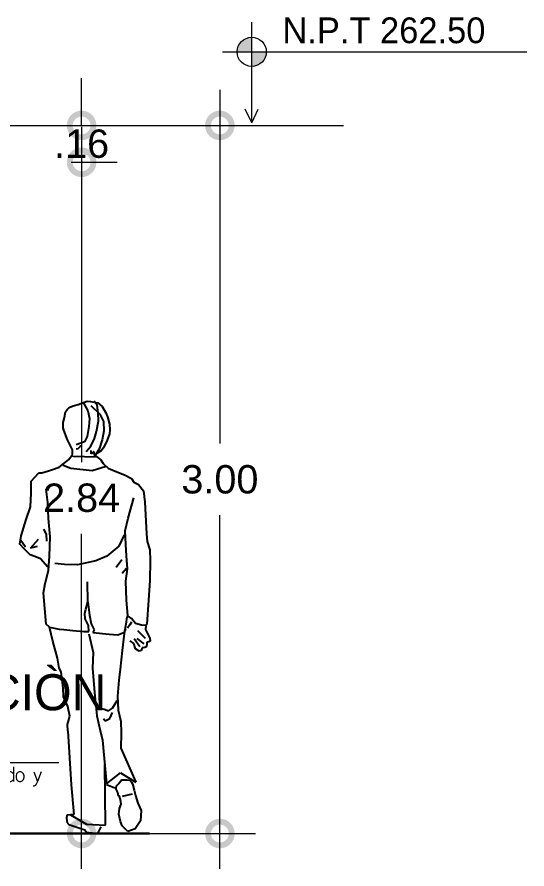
# Model space of a CAD drawing. Header units: millimetres. Extents: x 8.3 to 26.8, y 5.8 to 17.5.
# Drawn here: x 12.59 to 14.748, y 7.008 to 10.613 of the extents above; entities that cross this region are included whole.
import ezdxf

# ---------------------------------------------------------------- set-up
doc = ezdxf.new("R2010")
doc.units = ezdxf.units.MM
doc.linetypes.add('ACAD-TOPOGRAFIA FINAL AMBO 005$0$DASHED2', pattern=[0.375, 0.25, -0.125])
doc.linetypes.add('ACAD_ISO03W100', pattern=[30, 12, -18])
doc.layers.get('Defpoints').update_dxf_attribs({"color": 6, "lineweight": 5})
for name, color, linetype, lineweight in [('0_COTAS 1', 1, 'Continuous', 15), ('A-AREA-IDEN', 2, 'Continuous', 9), ('Ale-Texto', 3, 'Continuous', 5), ('G-ANNO-DIMS', 111, 'Continuous', 9), ('G-ANNO-TEXT', 231, 'Continuous', 9), ('LPROYECCION', 7, 'ACAD_ISO03W100', 5)]:
    doc.layers.add(name, color=color, linetype=linetype, lineweight=lineweight)
doc.styles.add('Agency FB_1', font='', dxfattribs={"height": 249.9999999999997})
doc.styles.add('Agency FB_5', font='', dxfattribs={"height": 0.004})
doc.styles.get("Standard").update_dxf_attribs({"font": 'arial.ttf'})
doc.styles.add('TJ Eléctricas', font='swisse.ttf')
doc.styles.get('Agency FB_1').set_extended_font_data('Agency FB')
doc.styles.get('Agency FB_5').set_extended_font_data('Agency FB')
doc.dimstyles.new('STYLE MIGUEL', dxfattribs={"dimtxt": 0.12, "dimasz": 0.2, "dimexe": 0.15, "dimexo": 0.15, "dimgap": 0.09, "dimtad": 1, "dimtih": 1, "dimtoh": 1, "dimzin": 4, "dimdsep": 46, "dimtxsty": 'TJ Eléctricas', "dimblk": 'DOTSMALL', "dimcen": 0.09, "dimdle": 0.15, "dimclrd": 7, "dimclre": 7, "dimclrt": 7, "dimadec": 0, "dimazin": 0, "dimtfac": 1, "dimtix": 1, "dimtofl": 0, "dimtmove": 2, "dimatfit": 1, "dimfxl": 1, "dimtolj": 1, "dimtzin": 0, "dimlwd": 9, "dimlwe": 15, "dimarcsym": 0})

# ---------------------------------------------------------------- blocks, each defined once
blk = doc.blocks.new('A$C40953E32')
for p, q in [((0.2023028001457536, 1.796106443208024), (0.2089916972760015, 1.802348531852624)), ((0.2089916972760015, 1.802348531852624), (0.2250863982559377, 1.809400749378422)), ((0.2250863982559377, 1.809400749378422), (0.2471151506303428, 1.81523521114866)), ((0.2471151506303428, 1.81523521114866), (0.28521367023205, 1.829654807379714)), ((0.2668685345171156, 1.826289768478048), (0.2874197984882389, 1.788290983886886)), ((0.28521367023205, 1.829654807379714), (0.2990491042584917, 1.827470341684125)), ((0.2990491042584917, 1.827470341684125), (0.3297929301107292, 1.822713301531072)), ((0.3001850802131329, 1.81149845579188), (0.339120661510476, 1.77445584063307)), ((0.3269016325091467, 1.811933015480679), (0.3143533398560265, 1.829252596145502)), ((0.3313670277188319, 1.779805875209238), (0.3269016325091467, 1.811933015480679)), ((0.3297929301107292, 1.822713301531072), (0.3484515187159456, 1.806807384678235)), ((0.3484515187159456, 1.806807384678235), (0.3642152477549168, 1.780340169908579)), ((0.189094271899874, 1.759748997394608), (0.1939617329574599, 1.783704191106056)), ((0.1939617329574599, 1.783704191106056), (0.2023028001457536, 1.796106443208024)), ((0.2874197984882389, 1.788290983886886), (0.294965275426609, 1.755337758586421)), ((0.3325974684301816, 1.744559471597829), (0.3313670277188319, 1.779805875209238)), ((0.339120661510476, 1.77445584063307), (0.3534262748723371, 1.743364941305728)), ((0.3642152477549168, 1.780340169908579), (0.3706354346326286, 1.762701866099639)), ((0.1827847966993179, 1.716713340344933), (0.1839543932387819, 1.739075063722105)), ((0.1839543932387819, 1.739075063722105), (0.189094271899874, 1.759748997394608)), ((0.294965275426609, 1.755337758586421), (0.2915720315802694, 1.721549470652121)), ((0.3249740644281811, 1.701502442760179), (0.3325974684301816, 1.744559471597829)), ((0.3534262748723371, 1.743364941305728), (0.3555967834819018, 1.704190999148638)), ((0.3706354346326286, 1.762701866099639), (0.3796746468947312, 1.732182444021123)), ((0.3796746468947312, 1.732182444021123), (0.3807305513376278, 1.707666458954835)), ((0.1869011193720986, 1.706047037163733), (0.1827847966993179, 1.716713340344933)), ((0.2013456493557904, 1.666415600627009), (0.1869011193720986, 1.706047037163733)), ((0.2915720315802694, 1.721549470652121), (0.2845913441203418, 1.679379080242755)), ((0.3162645519768095, 1.671351465944741), (0.3249740644281811, 1.701502442760179)), ((0.3555967834819018, 1.704190999148638), (0.3485662285167024, 1.665086442609305)), ((0.3807305513376278, 1.707666458954835), (0.3794719056816049, 1.690779438917009)), ((0.2147005089254481, 1.639909204246069), (0.2013456493557904, 1.666415600627009)), ((0.2845913441203418, 1.679379080242755), (0.2735672815700507, 1.656857068455779)), ((0.2999260744969749, 1.638885939030383), (0.3162645519768095, 1.671351465944741)), ((0.3485662285167024, 1.665086442609305), (0.335393319917447, 1.626539115460152)), ((0.3691653609312961, 1.664545314753265), (0.3543598003864794, 1.632104721591543)), ((0.3794719056816049, 1.690779438917009), (0.3691653609312961, 1.664545314753265)), ((0.2226393648795302, 1.623171786724059), (0.2147005089254481, 1.639909204246069)), ((0.2229635036637969, 1.603243866568835), (0.2226393648795302, 1.623171786724059)), ((0.2387696855060888, 1.62803412291412), (0.24640933642854, 1.629691708612317)), ((0.2735672815700507, 1.656857068455779), (0.2391666264864654, 1.644030942559)), ((0.24640933642854, 1.629691708612317), (0.25762218310593, 1.640607349319876)), ((0.25762218310593, 1.640607349319876), (0.2575723156006582, 1.64367318318991)), ((0.281014877173364, 1.61645468464914), (0.2999260744969749, 1.638885939030383)), ((0.335393319917447, 1.626539115460152), (0.317447124244687, 1.59864740559821)), ((0.3543598003864794, 1.632104721591543), (0.3438288518624475, 1.619666849842953)), ((0.2079727209565405, 1.582190656352957), (0.2229635036637969, 1.603243866568835)), ((0.2277510385959491, 1.591712296747327), (0.2292091542730592, 1.596335981305015)), ((0.2292091542730592, 1.596335981305015), (0.3197118068383347, 1.594084274439781)), ((0.3026395646380688, 1.606730303041645), (0.3024151608643457, 1.6205265554568)), ((0.3125634162666522, 1.616091655026213), (0.3026395646380688, 1.606730303041645)), ((0.317447124244687, 1.59864740559821), (0.3125634162666522, 1.616091655026213)), ((0.3225781706872812, 1.60639747742519), (0.3165462379577555, 1.600166074674577)), ((0.3165462379577555, 1.600166074674577), (0.3313965411403199, 1.589455319628256)), ((0.3438288518624475, 1.619666849842953), (0.3225781706872812, 1.60639747742519)), ((0.3313965411403199, 1.589455319628256), (0.3429192787433291, 1.581318992714887)), ((0.1664399222217217, 1.549972467903158), (0.1867861551452954, 1.564979497530864)), ((0.183163091885083, 1.558787276391536), (0.2162357156948911, 1.545525318675723)), ((0.1867861551452954, 1.564979497530864), (0.2079727209565405, 1.582190656352957)), ((0.3061953867286373, 1.536255305642137), (0.3648182374870306, 1.554732524822202)), ((0.3429192787433291, 1.581318992714887), (0.3532420704140886, 1.566153673739179)), ((0.3532420704140886, 1.566153673739179), (0.3741510937542998, 1.54656057826221)), ((0.0477949501379094, 1.491309708601916), (0.0800946276160026, 1.525568175871637)), ((0.0800946276160026, 1.525568175871637), (0.0932196677717858, 1.526657846285669)), ((0.0932196677717858, 1.526657846285669), (0.1213587160982872, 1.533905971867894)), ((0.1213587160982872, 1.533905971867894), (0.1389970199072286, 1.540326158745608)), ((0.1389970199072286, 1.540326158745608), (0.1664399222217217, 1.549972467903158)), ((0.2162357156948911, 1.545525318675723), (0.3061953867286373, 1.536255305642137)), ((0.3741510937542998, 1.54656057826221), (0.4035009192933519, 1.533238067147138)), ((0.4035009192933519, 1.533238067147138), (0.4423064161873658, 1.517659851043231)), ((0.4423064161873658, 1.517659851043231), (0.4723381398797724, 1.502815108887129)), ((0.0486177639748968, 1.440723449746348), (0.0477949501379094, 1.491309708601916)), ((0.4723381398797724, 1.502815108887129), (0.481809912768874, 1.486102625117756)), ((0.481809912768874, 1.486102625117756), (0.5018981213339, 1.476572297891199)), ((0.1189292017725645, 1.400467397263488), (0.1112180207842437, 1.457074902954594)), ((0.5018981213339, 1.476572297891199), (0.5237970800776015, 1.449985829998513)), ((0.5237970800776015, 1.449985829998513), (0.5285224987076323, 1.401872555976179)), ((0.0456341460647201, 1.38175152645105), (0.0486177639748968, 1.440723449746348)), ((0.4590804710601866, 1.334810175149184), (0.4828820641322196, 1.420187196912015)), ((0.0265682213577687, 1.328432259341901), (0.0456341460647201, 1.38175152645105)), ((0.1209022394228434, 1.333033299981379), (0.1189292017725645, 1.400467397263488)), ((0.5285224987076323, 1.401872555976179), (0.531574375491644, 1.348913047297921)), ((0.4461711478459396, 1.280057726115562), (0.4590804710601866, 1.334810175149184)), ((0.531574375491644, 1.348913047297921), (0.5359616982513842, 1.267718317247279)), ((0.0055581908767746, 1.259967191369531), (0.0265682213577687, 1.328432259341901)), ((0.1282912806886962, 1.25583022384034), (0.1209022394228434, 1.333033299981379)), ((0.1008321314537524, 1.287583357822241), (0.1112546581350555, 1.266286371106465)), ((0.1112546581350555, 1.266286371106465), (0.1132755642288048, 1.236309930559478)), ((0.441846668319883, 1.263120838572465), (0.4194068724927665, 1.215222845332729)), ((0.4486372995224741, 1.222707768871839), (0.4461711478459396, 1.280057726115562)), ((0.5359616982513842, 1.267718317247279), (0.5395618268207603, 1.234919964716468)), ((-5.526672e-10, 1.224610366853591), (0.0055581908767746, 1.259967191369531)), ((0.0247403882873449, 1.211870018881333), (0.001208777598082, 1.244563220761451)), ((0.0454107599951854, 1.206949128353814), (0.0794017891426098, 1.244958889611589)), ((0.1256852310327225, 1.17364555838621), (0.1282912806886962, 1.25583022384034)), ((0.5395618268207603, 1.234919964716468), (0.5508550357825222, 1.200494375880245)), ((0.0194152874638141, 1.202583468154673), (-5.526672e-10, 1.224610366853591)), ((0.044340898466265, 1.178455737236573), (0.0194152874638141, 1.202583468154673)), ((0.0728928439209646, 1.214186568042052), (0.0454107599951854, 1.206949128353814)), ((0.4194068724927665, 1.215222845332729), (0.3688368605576464, 1.17300058835629)), ((0.4516143750485782, 1.174347010998632), (0.4486372995224741, 1.222707768871839)), ((0.5508550357825222, 1.200494375880245), (0.5515888005029517, 1.155382820364024)), ((0.0637222751252971, 1.171980557986063), (0.044340898466265, 1.178455737236573)), ((0.0875368439257436, 1.16229179602519), (0.0637222751252971, 1.171980557986063)), ((0.1181116945359921, 1.127522695678526), (0.0875368439257436, 1.16229179602519)), ((0.1214161800384002, 1.112900358234348), (0.1256852310327225, 1.17364555838621)), ((0.3216156406037438, 1.153832638804368), (0.2436862144442262, 1.137231848069762)), ((0.3688368605576464, 1.17300058835629), (0.3216156406037438, 1.153832638804368)), ((0.4319357924197132, 1.158693702864192), (0.4070567777304977, 1.126089259328006)), ((0.4555671381195197, 1.119868833244006), (0.4516143750485782, 1.174347010998632)), ((0.5515888005029517, 1.155382820364024), (0.5499085708865437, 1.070146568898509)), ((0.1891225495377053, 1.138534800204593), (0.1485456294626131, 1.141817623146401)), ((0.2436862144442262, 1.137231848069762), (0.1891225495377053, 1.138534800204593)), ((0.4518300919901144, 1.120684232379042), (0.4328832750198793, 1.100442859333538)), ((0.4487503010340568, 1.06762498869024), (0.4555671381195197, 1.119868833244006)), ((0.106984625783122, 1.057466011047368), (0.1214161800384002, 1.112900358234348)), ((0.1006110352186447, 1.018372140402023), (0.106984625783122, 1.057466011047368)), ((0.2876431482111954, 0.9800146150841587), (0.2862611059222306, 1.064982010910827)), ((0.4509334945994095, 0.9872705915272717), (0.4487503010340568, 1.06762498869024)), ((0.5499085708865437, 1.070146568898509), (0.5444663613880963, 0.9872586335030483)), ((0.1119777733080767, 0.8851579695713404), (0.1006110352186447, 1.018372140402023)), ((0.2795906001605459, 0.9498743241627071), (0.2876431482111954, 0.9800146150841587)), ((0.2876431482111954, 0.9800146150841587), (0.2946973647987949, 0.9233964234990651)), ((0.4572506752745423, 0.9220976148741474), (0.4509334945994095, 0.9872705915272717)), ((0.5444663613880963, 0.9872586335030483), (0.5375714518526884, 0.8859471991700825)), ((0.275291054387127, 0.9314045196845924), (0.2795906001605459, 0.9498743241627071)), ((0.2765516991049477, 0.9077680491172618), (0.275291054387127, 0.9314045196845924)), ((0.2907967590675504, 0.8803999480606755), (0.2765516991049477, 0.9077680491172618)), ((0.2946973647987949, 0.9233964234990651), (0.3020737211088615, 0.887373802363905)), ((0.452737411621385, 0.916767098410466), (0.4479803714683311, 0.8860232725582267)), ((0.4581764953141097, 0.9190460288627622), (0.452737411621385, 0.916767098410466)), ((0.4721223502450798, 0.910072931026383), (0.4581764953141097, 0.9190460288627622)), ((0.4899904734678949, 0.8888970511091236), (0.4721223502450798, 0.910072931026383)), ((0.1259734957443186, 0.873119037864926), (0.1119777733080767, 0.8851579695713404)), ((0.1400745142175683, 0.8142059596797125), (0.1259734957443186, 0.873119037864926)), ((0.1259734957443186, 0.873119037864926), (0.1659789385705821, 0.864569813823358)), ((0.2918775972630829, 0.8543510460593694), (0.2907967590675504, 0.8803999480606755)), ((0.3020737211088615, 0.887373802363905), (0.3147466825251612, 0.862389637023995)), ((0.4479803714683311, 0.8860232725582267), (0.4409640643617792, 0.8460427634845991)), ((0.4649065731174407, 0.8823557574328933), (0.4550575227467651, 0.8683956546432728)), ((0.4723716877714388, 0.8947437616762105), (0.4649065731174407, 0.8823557574328933)), ((0.51464181319135, 0.8816314064762135), (0.4899904734678949, 0.8888970511091236)), ((0.530871868828454, 0.8803620749262051), (0.51464181319135, 0.8816314064762135)), ((0.5375714518526884, 0.8859471991700825), (0.530871868828454, 0.8803620749262051)), ((0.5330866839168298, 0.8788647776378105), (0.5318137904021594, 0.86285371013428)), ((0.1659789385705821, 0.864569813823358), (0.185931792478442, 0.8633610356726087)), ((0.185931792478442, 0.8633610356726087), (0.2243295171117801, 0.8593856286834554)), ((0.2243295171117801, 0.8593856286834554), (0.2712820268131502, 0.8546731857818365)), ((0.2712820268131502, 0.8546731857818365), (0.2918775972630829, 0.8543510460593694)), ((0.2913844832368255, 0.8442669060209833), (0.3101751553071725, 0.7663730995080873)), ((0.3147466825251612, 0.862389637023995), (0.3088037989121943, 0.8506835309340349)), ((0.3088037989121943, 0.8506835309340349), (0.3779097297511491, 0.844140965127567)), ((0.3779097297511491, 0.844140965127567), (0.4147745374494694, 0.8401406243857781)), ((0.4147745374494694, 0.8401406243857781), (0.4423972462862534, 0.8521993649773044)), ((0.4409640643617792, 0.8460427634845991), (0.4327194609919918, 0.7738425030583121)), ((0.4423972462862534, 0.8521993649773044), (0.4489864084059559, 0.8645731213619725)), ((0.4974967687949797, 0.8583526952779724), (0.5302116332356964, 0.8266850484479665)), ((0.5318137904021594, 0.86285371013428), (0.5501395533909204, 0.8270091872322332)), ((0.1596520897056521, 0.741801104364813), (0.1400745142175683, 0.8142059596797125)), ((0.4830509666810521, 0.8037943006252884), (0.46753657516844, 0.8149323460447707)), ((0.4902029192173956, 0.7815679319052822), (0.4830509666810521, 0.8037943006252884)), ((0.4842348110791655, 0.8252800714681654), (0.5077913555210642, 0.7910539526530305)), ((0.4949652296242864, 0.8254546077366168), (0.5251358699385236, 0.8020693283711338)), ((0.536767174770576, 0.8007251955632168), (0.5360515106460843, 0.7908564816937429)), ((0.538161175083765, 0.8092906665252343), (0.536767174770576, 0.8007251955632168)), ((0.5464471045129482, 0.8116159025181403), (0.538161175083765, 0.8092906665252343)), ((0.5510066737067146, 0.8140995732453608), (0.5464471045129482, 0.8116159025181403)), ((0.5501395533909204, 0.8270091872322332), (0.5510066737067146, 0.8140995732453608)), ((0.3101751553071725, 0.7663730995080873), (0.3081921586944709, 0.6997508393963532)), ((0.3101751553071725, 0.7663730995080873), (0.3101751553071725, 0.7663730995080873)), ((0.4327194609919918, 0.7738425030583121), (0.4241366163656011, 0.6955034509626308)), ((0.5056923769773701, 0.7719628034208168), (0.4902029192173956, 0.7815679319052822)), ((0.5133213420058329, 0.7742773535197354), (0.5056923769773701, 0.7719628034208168)), ((0.5177313086837838, 0.7859585258570596), (0.5133213420058329, 0.7742773535197354)), ((0.5293127460105645, 0.787680226919178), (0.5177313086837838, 0.7859585258570596)), ((0.5360515106460843, 0.7908564816937429), (0.5293127460105645, 0.787680226919178)), ((0.1664712166255402, 0.6996361295955964), (0.1596520897056521, 0.741801104364813)), ((0.1743851388269864, 0.6844316290086039), (0.1664712166255402, 0.6996361295955964)), ((0.3081921586944709, 0.6997508393963532), (0.3153516713190765, 0.5962585013324602)), ((0.4241366163656011, 0.6955034509626308), (0.4187565231692752, 0.6491972197679963)), ((0.183828706771413, 0.6155857215899956), (0.1743851388269864, 0.6844316290086039)), ((0.4187565231692752, 0.6491972197679963), (0.4137219405451873, 0.5816491396166943)), ((0.1853030693689721, 0.5788099630082311), (0.183828706771413, 0.6155857215899956)), ((0.2034953313760539, 0.5377061629357485), (0.1853030693689721, 0.5788099630082311)), ((0.3153516713190765, 0.5962585013324602), (0.3252832284222347, 0.4974112196142291)), ((0.4137219405451873, 0.5816491396166943), (0.4162272738330071, 0.5218903129036585)), ((0.391551000356916, 0.5306888744715863), (0.4116229620014931, 0.5625579903844807)), ((0.21117616297159, 0.4964313885594765), (0.2034953313760539, 0.5377061629357485)), ((0.3400745411084038, 0.5307277653102461), (0.356368712109429, 0.5255166473559078)), ((0.356368712109429, 0.5255166473559078), (0.3748634503401789, 0.5196841846474701)), ((0.3748634503401789, 0.5196841846474701), (0.391551000356916, 0.5306888744715863)), ((0.3806677081039424, 0.486045499228986), (0.3925178556832574, 0.5116475927446449)), ((0.4162272738330071, 0.5218903129036585), (0.4277306387098428, 0.474544424186576)), ((0.201676185137817, 0.4610104486796152), (0.21117616297159, 0.4964313885594765)), ((0.3252832284222347, 0.4974112196142291), (0.340076830942829, 0.4363189459872637)), ((0.3539369079492793, 0.4864868920744834), (0.3617510951401819, 0.4774140592275598)), ((0.3617510951401819, 0.4774140592275598), (0.3806677081039424, 0.486045499228986)), ((0.4277306387098428, 0.474544424186576), (0.4291854831949156, 0.4255017681600118)), ((0.2029902593255741, 0.434089156108676), (0.201676185137817, 0.4610104486796152)), ((0.2029902593255741, 0.434089156108676), (0.2168134814232712, 0.2058789449174982)), ((0.340076830942829, 0.4363189459872637), (0.3499475438741033, 0.395079791257614)), ((0.4291854831949156, 0.4255017681600118), (0.4280428194698871, 0.3610836372426656)), ((0.3499475438741033, 0.395079791257614), (0.3667086042175303, 0.2101220047254171)), ((0.4280428194698871, 0.3610836372426656), (0.4902282047646711, 0.2168342324898012)), ((0.3632044740703577, 0.0348064731597337), (0.3593444909845846, 0.2917523070176347)), ((0.3667086042175303, 0.2101220047254171), (0.4263832342698706, 0.2566292745621514)), ((0.4263832342698706, 0.2566292745621514), (0.4902282047646711, 0.2168342324898012)), ((0.4187589981740186, 0.2117692135194025), (0.4301972169169109, 0.2266690056767429)), ((0.4301972169169109, 0.2266690056767429), (0.4532612111371286, 0.2268148831368575)), ((0.4532612111371286, 0.2268148831368575), (0.4634815176115162, 0.225891029116899)), ((0.4634815176115162, 0.225891029116899), (0.4727592143925019, 0.2177122393080095)), ((0.4727592143925019, 0.2177122393080095), (0.4774220283657265, 0.2098337596388147)), ((0.2168134814232712, 0.2058789449174982), (0.2291415526728624, 0.0800883723315065)), ((0.3673198795711094, 0.2068360057705334), (0.4025054174528329, 0.1927614807019524)), ((0.4083634193828907, 0.1883090468285569), (0.40960008732484, 0.2011673223203996)), ((0.4143879391210206, 0.1735197047481605), (0.4083634193828907, 0.1883090468285569)), ((0.40960008732484, 0.2011673223203996), (0.4187589981740186, 0.2117692135194025)), ((0.4774220283657265, 0.2098337596388147), (0.4835215707976311, 0.1831829348165912)), ((0.4835215707976311, 0.1831829348165912), (0.4892624521057929, 0.1611428248746956)), ((0.4177786577691265, 0.1583842053263189), (0.4143879391210206, 0.1735197047481605)), ((0.426109576929278, 0.1436094509919337), (0.4200704694451379, 0.1607051924943521)), ((0.4344069717989303, 0.1585134697017407), (0.476160476751911, 0.1674273355785081)), ((0.4892624521057929, 0.1611428248746956), (0.4986985301291896, 0.1279231270552836)), ((0.4217385178762836, 0.1053599422206917), (0.4285410141742556, 0.1238549008349006)), ((0.4285410141742556, 0.1238549008349006), (0.426109576929278, 0.1436094509919337)), ((0.4986985301291896, 0.1279231270552836), (0.5140528457412011, 0.0967178543730625)), ((0.1991729479325901, 0.0775923322113354), (0.1969478230954884, 0.0647278048283453)), ((0.2291415526728624, 0.0800883723315065), (0.1991729479325901, 0.0775923322113354)), ((0.2141572503027262, 0.078840352271421), (0.2824513188075706, 0.0389087008933768)), ((0.4195842478055223, 0.0812929033593095), (0.4217385178762836, 0.1053599422206917)), ((0.4266930867697383, 0.05135347411106), (0.4195842478055223, 0.0812929033593095)), ((0.5140528457412011, 0.0967178543730625), (0.5106973351116652, 0.054191284280642)), ((0.1969478230954884, 0.0647278048283453), (0.200695118903619, 0.0453110761578932)), ((0.200695118903619, 0.0453110761578932), (0.2076580804077199, 0.0384356411298623)), ((0.2076580804077199, 0.0384356411298623), (0.2756779980016191, 0.0158009434351239)), ((0.2824513188075706, 0.0389087008933768), (0.3632044740703577, 0.0348064731597337)), ((0.432999550283661, 0.0327810457557565), (0.4266930867697383, 0.05135347411106)), ((0.5106973351116652, 0.054191284280642), (0.4878459051904703, 0.0204378723853518)), ((0.2756779980016191, 0.0158009434351239), (0.2816754262114429, 0.0052949145670533)), ((0.2816754262114429, 0.0052949145670533), (0.3301452414570729, 1.4940982e-09)), ((0.3301452414570729, 1.4940982e-09), (0.3438085850370669, 0.0277643210344292)), ((0.456947194539092, 0.008709982685946), (0.432999550283661, 0.0327810457557565)), ((0.4878459051904703, 0.0204378723853518), (0.456947194539092, 0.008709982685946))]:
    blk.add_line(p, q)
blk = doc.blocks.new('_DotSmall')
at = {"color": 0, "linetype": 'ByBlock', "const_width": 0.5}
blk.add_lwpolyline([(-0.0625, 0, 1), (0.0625, 0, 1)], format="xyb", close=True, dxfattribs=at)
blk = doc.blocks.new('*D46')
at = {"color": 7, "lineweight": 9, "transparency": 16777216}
for p, q in [((12.86358516044439, 10.14849554070002), (12.86358516044439, 8.730077690801444)), ((12.86358516044439, 7.008495540700023), (12.86358516044439, 8.426913390598603))]:
    blk.add_line(p, q, dxfattribs=at)
at = {"color": 7, "lineweight": 15, "transparency": 16777216}
for p, q in [((12.81891797502004, 9.998495540700024), (13.01358516044439, 9.998495540700024)), ((12.81891797502004, 7.158495540700023), (13.01358516044439, 7.158495540700023))]:
    blk.add_line(p, q, dxfattribs=at)
at = {"layer": 'Defpoints', "color": 0, "transparency": 16777216}
for p in [(12.66891797502004, 9.998495540700024), (12.86358516044439, 9.998495540700024), (12.66891797502004, 7.158495540700023)]:
    blk.add_point(p, dxfattribs=at)
at = {"color": 7, "lineweight": 9, "transparency": 16777216, "xscale": 0.2, "yscale": 0.2, "zscale": 0.2}
for p, rotation in [((12.86358516044439, 9.998495540700024), 90), ((12.86358516044439, 7.158495540700023), 270)]:
    blk.add_blockref('_DotSmall', p, dxfattribs=dict(at, rotation=rotation))
at = {"color": 7, "transparency": 16777216, "insert": (12.86358516044439, 8.578495540700018), "char_height": 0.12, "attachment_point": 5, "style": 'TJ Eléctricas'}
blk.add_mtext('\\A1;2.84', dxfattribs=at)
blk = doc.blocks.new('*D47')
at = {"color": 7, "lineweight": 9, "transparency": 16777216}
for p, q in [((12.86358516044437, 10.15454485226049), (12.86358516044437, 10.35454485226049)), ((12.86358516044437, 9.998495540700024), (12.86358516044437, 9.798495540700024))]:
    blk.add_line(p, q, dxfattribs=at)
at = {"color": 7, "lineweight": 15, "transparency": 16777216}
for p, q in [((12.81891797502004, 10.15454485226049), (13.01358516044437, 10.15454485226049)), ((12.81891797502004, 9.998495540700024), (13.01358516044437, 9.998495540700024))]:
    blk.add_line(p, q, dxfattribs=at)
at = {"layer": 'Defpoints', "color": 0, "transparency": 16777216}
for p in [(12.66891797502004, 10.15454485226049), (12.86358516044437, 10.15454485226049), (12.66891797502004, 9.998495540700024)]:
    blk.add_point(p, dxfattribs=at)
at = {"color": 7, "lineweight": 9, "transparency": 16777216, "xscale": 0.2, "yscale": 0.2, "zscale": 0.2}
for p, rotation in [((12.86358516044437, 10.15454485226049), 270), ((12.86358516044437, 9.998495540700024), 90)]:
    blk.add_blockref('_DotSmall', p, dxfattribs=dict(at, rotation=rotation))
at = {"color": 7, "transparency": 16777216, "insert": (12.86358516044437, 10.07652019648025), "char_height": 0.12, "attachment_point": 5, "style": 'TJ Eléctricas'}
blk.add_mtext('\\A1;.16', dxfattribs=at)
blk = doc.blocks.new('*D63')
at = {"color": 7, "lineweight": 9, "transparency": 16777216}
for p, q in [((13.44869282758985, 10.30454485226049), (13.44869282758985, 8.808102346581679)), ((13.44869282758985, 7.008495540700023), (13.44869282758985, 8.504938046378838))]:
    blk.add_line(p, q, dxfattribs=at)
at = {"color": 7, "lineweight": 15, "transparency": 16777216}
for p, q in [((12.81891797502004, 10.15454485226049), (13.59869282758985, 10.15454485226049)), ((12.38502502135728, 7.158495540700023), (13.59869282758985, 7.158495540700023))]:
    blk.add_line(p, q, dxfattribs=at)
at = {"layer": 'Defpoints', "color": 0, "transparency": 16777216}
for p in [(12.66891797502004, 10.15454485226049), (12.23502502135728, 7.158495540700023), (13.44869282758985, 7.158495540700023)]:
    blk.add_point(p, dxfattribs=at)
at = {"color": 7, "lineweight": 9, "transparency": 16777216, "xscale": 0.2, "yscale": 0.2, "zscale": 0.2}
for p, rotation in [((13.44869282758985, 10.15454485226049), 90), ((13.44869282758985, 7.158495540700023), 270)]:
    blk.add_blockref('_DotSmall', p, dxfattribs=dict(at, rotation=rotation))
at = {"color": 7, "transparency": 16777216, "insert": (13.44869282758985, 8.656520196480251), "char_height": 0.12, "attachment_point": 5, "style": 'TJ Eléctricas'}
blk.add_mtext('\\A1;3.00', dxfattribs=at)
blk = doc.blocks.new('NPT ELEV')
at = {"layer": 'G-ANNO-DIMS'}
h = blk.add_hatch(color=256, dxfattribs=at)
edge = h.paths.add_edge_path(flags=0)
edge.add_line((82.31047339395722, 178.4082069066158), (82.22591158312063, 178.4082069066158))
edge.add_arc((82.31047339395722, 178.4082069066158), 0.0845618108365866, 90.00000000000023, 180.0000000000001, ccw=False)
edge.add_line((82.31047339395722, 178.4927687174524), (82.31047339395722, 178.4082069066158))
h = blk.add_hatch(color=256, dxfattribs=at)
edge = h.paths.add_edge_path(flags=0)
edge.add_line((82.31047339395722, 178.4082069066158), (82.39503520479381, 178.4082069066158))
edge.add_arc((82.31047339395722, 178.4082069066158), 0.0845618108365865, 269.9999999999993, 359.99999999999983, ccw=False)
edge.add_line((82.31047339395722, 178.3236450957793), (82.31047339395722, 178.4082069066158))
for p, q in [((82.31047339395722, 177.9960326644631), (82.31047339395722, 178.5807798926405)), ((82.1408785133396, 178.4082069066158), (83.90613952769986, 178.4082069066158)), ((82.31047339395722, 177.9960326644631), (82.27286222100349, 178.0761727741683)), ((82.31047339395722, 177.9960326644631), (82.34808456691096, 178.0761727741683))]:
    blk.add_line(p, q, dxfattribs=at)
blk.add_circle((82.31047339395722, 178.4082069066158), 0.0845618108365869, dxfattribs=at)

msp = doc.modelspace()

# ---------------------------------------------------------------- linework, layer by layer
at = {"lineweight": 30}
msp.add_line((10.42869603288102, 7.15849554070002), (13.15113374211373, 7.15849554070002), dxfattribs=at)
at = {"layer": 'LPROYECCION', "linetype": 'ACAD-TOPOGRAFIA FINAL AMBO 005$0$DASHED2', "ltscale": 10}
msp.add_line((12.23376955544894, 10.15454485226048), (13.97102667825663, 10.15454485226048), dxfattribs=at)

# ---------------------------------------------------------------- block references
msp.add_blockref('A$C40953E32', (12.60212941216946, 7.158495539205922))
at = {"layer": '0_COTAS 1', "color": 1, "lineweight": 30, "xscale": 0.7298179213561024, "yscale": 0.7298179213561024, "zscale": 0.7298179213561024}
for p in [(-46.48831707387529, -119.7397733833897), (-48.46833277802993, -122.7461990281113)]:
    msp.add_blockref('NPT ELEV', p, dxfattribs=at)

# ---------------------------------------------------------------- texts
at = {"layer": 'A-AREA-IDEN', "lineweight": 30, "insert": (13.23995447550251, 7.832489886254625), "char_height": 0.1525941825108333, "attachment_point": 3, "style": 'Agency FB_1'}
msp.add_mtext_dynamic_manual_height_columns('\\pxqc;CIRCULACIÒN', width=1.948467414948453, gutter_width=10.89958446505952, heights=[0], dxfattribs=at)
at = {"layer": 'Ale-Texto', "color": 5, "ltscale": 1.1, "insert": (11.50822284831053, 7.439939140354272), "char_height": 0.0610376730043333, "width": 1.4596326771568, "attachment_point": 1}
msp.add_mtext('\\pxqc;{\\Fromans|c0;\\T0.8;\\C3;Piso de cemento pulido y \\Pbruñado}', dxfattribs=at)
at = {"layer": 'G-ANNO-TEXT', "color": 7, "ltscale": 0.9, "insert": (13.71330187978978, 10.61156353286293), "char_height": 0.1089958446505952, "width": 1.265030055354695, "attachment_point": 1, "style": 'Agency FB_5'}
msp.add_mtext('N.P.T 262.50', dxfattribs=at)

# ---------------------------------------------------------------- dimensions: what is measured, and where the dimension line sits
for base, p1, p2, picture, middle in [((12.86358516044437, 10.15454485226049), (12.66891797502003, 9.99849554070002), (12.66891797502003, 10.15454485226048), '*D47', (12.86358516044437, 10.07652019648025)), ((13.44869282758985, 7.158495540700023), (12.66891797502003, 10.15454485226048), (12.23502502135727, 7.15849554070002), '*D63', (13.44869282758985, 8.656520196480251)), ((12.86358516044439, 9.998495540700024), (12.66891797502003, 7.15849554070002), (12.66891797502003, 9.99849554070002), '*D46', (12.86358516044439, 8.578495540700018))]:
    dim = msp.add_linear_dim(base=base, p1=p1, p2=p2, angle=90, dimstyle='STYLE MIGUEL')
    dim.commit()
    dim.dimension.update_dxf_attribs({"geometry": picture, "text_midpoint": middle})

doc.saveas('drawing.dxf')
